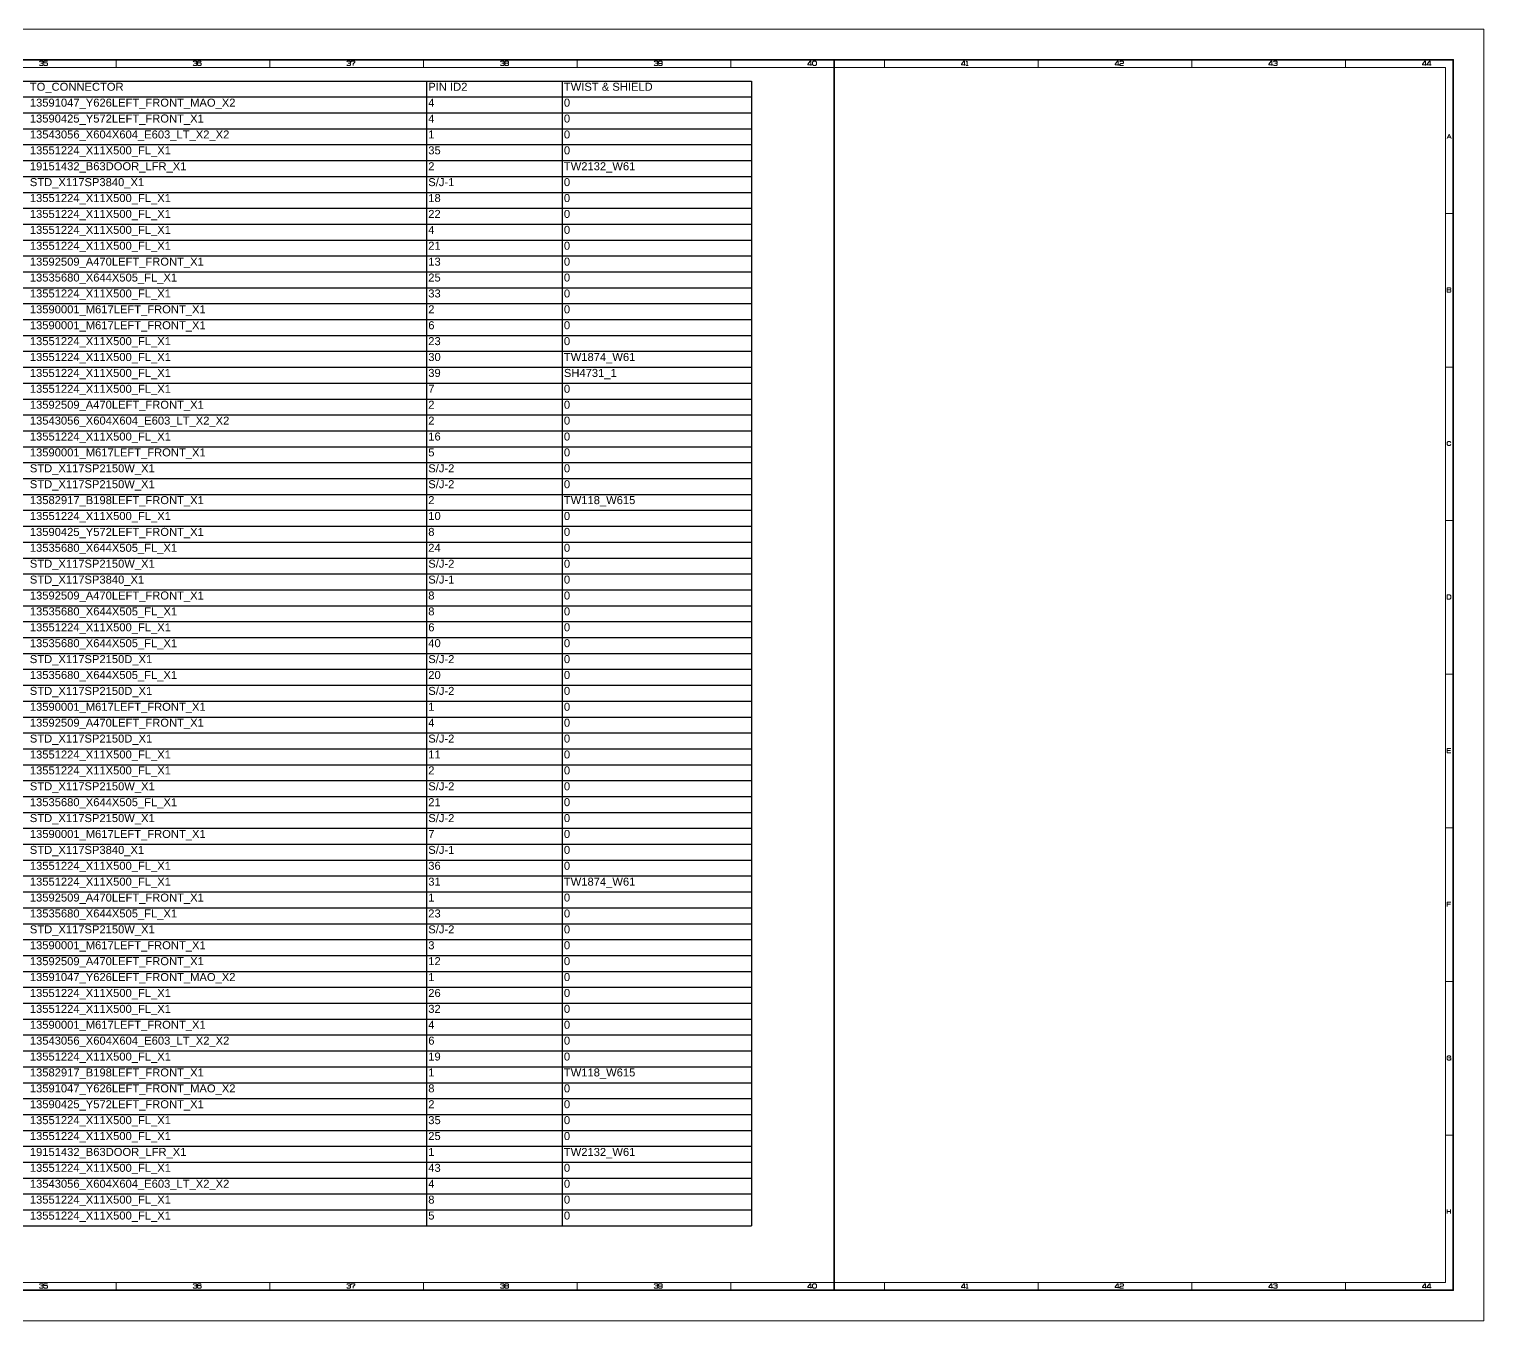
# Model space of a CAD drawing. Header units: millimetres. Extents: x 0 to 174, y 0 to 33.
# Drawn here: x 136.35 to 173.62, y 0 to 33.11 of the extents above; entities that cross this region are included whole.
import ezdxf

# ---------------------------------------------------------------- set-up
doc = ezdxf.new("R2010")
doc.units = ezdxf.units.MM
doc.layers.add('CIRCUIT_TABLE_GRID', color=7, linetype='Continuous')
doc.layers.add('CIRCUIT_TABLE_TEXT', color=7, linetype='Continuous')
doc.layers.add('PDF_Geomertry', color=7, linetype='Continuous', true_color=0x405f80)
doc.styles.get("Standard").update_dxf_attribs({"font": 'arial.ttf'})

msp = doc.modelspace()

# ---------------------------------------------------------------- linework, layer by layer
at = {"layer": 'CIRCUIT_TABLE_GRID'}
for p, q in [((111.274, 31.779), (154.857, 31.779)), ((146.531, 31.779), (146.531, 2.44)), ((150.006, 31.779), (150.006, 2.44)), ((154.857, 31.779), (154.857, 2.44)), ((111.274, 31.371), (154.857, 31.371)), ((111.274, 30.964), (154.857, 30.964)), ((111.274, 30.556), (154.857, 30.556)), ((111.274, 30.149), (154.857, 30.149)), ((111.274, 29.741), (154.857, 29.741)), ((111.274, 29.334), (154.857, 29.334)), ((111.274, 28.926), (154.857, 28.926)), ((111.274, 28.519), (154.857, 28.519)), ((111.274, 28.111), (154.857, 28.111)), ((111.274, 27.704), (154.857, 27.704)), ((111.274, 27.296), (154.857, 27.296)), ((111.274, 26.889), (154.857, 26.889)), ((111.274, 26.481), (154.857, 26.481)), ((111.274, 26.074), (154.857, 26.074)), ((111.274, 25.666), (154.857, 25.666)), ((111.274, 25.259), (154.857, 25.259)), ((111.274, 24.852), (154.857, 24.852)), ((111.274, 24.444), (154.857, 24.444)), ((111.274, 24.037), (154.857, 24.037)), ((111.274, 23.629), (154.857, 23.629)), ((111.274, 23.222), (154.857, 23.222)), ((111.274, 22.814), (154.857, 22.814)), ((111.274, 22.407), (154.857, 22.407)), ((111.274, 21.999), (154.857, 21.999)), ((111.274, 21.592), (154.857, 21.592)), ((111.274, 21.184), (154.857, 21.184)), ((111.274, 20.777), (154.857, 20.777)), ((111.274, 20.369), (154.857, 20.369)), ((111.274, 19.962), (154.857, 19.962)), ((111.274, 19.554), (154.857, 19.554)), ((111.274, 19.147), (154.857, 19.147)), ((111.274, 18.739), (154.857, 18.739)), ((111.274, 18.332), (154.857, 18.332)), ((111.274, 17.924), (154.857, 17.924)), ((111.274, 17.517), (154.857, 17.517)), ((111.274, 17.109), (154.857, 17.109)), ((111.274, 16.702), (154.857, 16.702)), ((111.274, 16.294), (154.857, 16.294)), ((111.274, 15.887), (154.857, 15.887)), ((111.274, 15.479), (154.857, 15.479)), ((111.274, 15.072), (154.857, 15.072)), ((111.274, 14.664), (154.857, 14.664)), ((111.274, 14.257), (154.857, 14.257)), ((111.274, 13.849), (154.857, 13.849)), ((111.274, 13.442), (154.857, 13.442)), ((111.274, 13.034), (154.857, 13.034)), ((111.274, 12.627), (154.857, 12.627)), ((111.274, 12.219), (154.857, 12.219)), ((111.274, 11.812), (154.857, 11.812)), ((111.274, 11.405), (154.857, 11.405)), ((111.274, 10.997), (154.857, 10.997)), ((111.274, 10.59), (154.857, 10.59)), ((111.274, 10.182), (154.857, 10.182)), ((111.274, 9.775), (154.857, 9.775)), ((111.274, 9.367), (154.857, 9.367)), ((111.274, 8.96), (154.857, 8.96)), ((111.274, 8.552), (154.857, 8.552)), ((111.274, 8.145), (154.857, 8.145)), ((111.274, 7.737), (154.857, 7.737)), ((111.274, 7.33), (154.857, 7.33)), ((111.274, 6.922), (154.857, 6.922)), ((111.274, 6.515), (154.857, 6.515)), ((111.274, 6.107), (154.857, 6.107)), ((111.274, 5.7), (154.857, 5.7)), ((111.274, 5.292), (154.857, 5.292)), ((111.274, 4.885), (154.857, 4.885)), ((111.274, 4.477), (154.857, 4.477)), ((111.274, 4.07), (154.857, 4.07)), ((111.274, 3.662), (154.857, 3.662)), ((111.274, 3.255), (154.857, 3.255)), ((111.274, 2.847), (154.857, 2.847)), ((111.274, 2.44), (154.857, 2.44))]:
    msp.add_line(p, q, dxfattribs=at)
at = {"layer": 'PDF_Geomertry', "color": 7, "lineweight": 13}
for points in [[(0, 33.111), (173.622, 33.111)], [(173.622, 33.111), (173.622, 0.001), (0, 0.001), (0, 33.111)], [(136.614, 32.272), (136.631, 32.288), (136.69, 32.288), (136.707, 32.272), (136.707, 32.255), (136.69, 32.238), (136.648, 32.238), (136.69, 32.238), (136.707, 32.221), (136.707, 32.196), (136.69, 32.179), (136.631, 32.179), (136.614, 32.196)], [(136.817, 32.288), (136.725, 32.288), (136.725, 32.246), (136.801, 32.246), (136.817, 32.229), (136.817, 32.196), (136.801, 32.179), (136.742, 32.179), (136.725, 32.196)], [(138.583, 32.127), (138.583, 32.324)], [(140.551, 32.272), (140.568, 32.288), (140.627, 32.288), (140.644, 32.272), (140.644, 32.255), (140.627, 32.238), (140.585, 32.238), (140.627, 32.238), (140.644, 32.221), (140.644, 32.196), (140.627, 32.179), (140.568, 32.179), (140.551, 32.196)], [(140.755, 32.272), (140.738, 32.288), (140.679, 32.288), (140.662, 32.272), (140.662, 32.196), (140.679, 32.179), (140.738, 32.179), (140.755, 32.196), (140.755, 32.229), (140.738, 32.246), (140.679, 32.246), (140.662, 32.229)], [(142.52, 32.127), (142.52, 32.324)], [(144.488, 32.272), (144.505, 32.288), (144.564, 32.288), (144.581, 32.272), (144.581, 32.255), (144.564, 32.238), (144.522, 32.238), (144.564, 32.238), (144.581, 32.221), (144.581, 32.196), (144.564, 32.179), (144.505, 32.179), (144.488, 32.196)], [(144.599, 32.263), (144.599, 32.288), (144.692, 32.288), (144.692, 32.263), (144.649, 32.221), (144.649, 32.179)], [(146.457, 32.127), (146.457, 32.324)], [(148.425, 32.272), (148.442, 32.288), (148.501, 32.288), (148.518, 32.272), (148.518, 32.255), (148.501, 32.238), (148.459, 32.238), (148.501, 32.238), (148.518, 32.221), (148.518, 32.196), (148.501, 32.179), (148.442, 32.179), (148.425, 32.196)], [(148.553, 32.238), (148.536, 32.221), (148.536, 32.196), (148.553, 32.179), (148.612, 32.179), (148.628, 32.196), (148.628, 32.221), (148.612, 32.238)], [(150.394, 32.127), (150.394, 32.324)], [(152.362, 32.272), (152.379, 32.288), (152.438, 32.288), (152.455, 32.272), (152.455, 32.255), (152.438, 32.238), (152.396, 32.238), (152.438, 32.238), (152.455, 32.221), (152.455, 32.196), (152.438, 32.179), (152.379, 32.179), (152.362, 32.196)], [(152.566, 32.246), (152.549, 32.229), (152.49, 32.229), (152.473, 32.246), (152.473, 32.272), (152.49, 32.288), (152.549, 32.288), (152.566, 32.272), (152.566, 32.196), (152.549, 32.179), (152.49, 32.179), (152.473, 32.196)], [(154.331, 32.127), (154.331, 32.324)], [(156.375, 32.179), (156.375, 32.288), (156.358, 32.288), (156.299, 32.213), (156.299, 32.196), (156.4, 32.196)], [(158.268, 32.127), (158.268, 32.324)], [(160.312, 32.179), (160.312, 32.288), (160.295, 32.288), (160.236, 32.213), (160.236, 32.196), (160.337, 32.196)], [(160.355, 32.272), (160.381, 32.288), (160.381, 32.179)], [(160.355, 32.179), (160.406, 32.179)], [(162.205, 32.127), (162.205, 32.324)], [(164.249, 32.179), (164.249, 32.288), (164.232, 32.288), (164.173, 32.213), (164.173, 32.196), (164.274, 32.196)], [(164.292, 32.272), (164.309, 32.288), (164.368, 32.288), (164.385, 32.272), (164.385, 32.246), (164.368, 32.229), (164.317, 32.229), (164.292, 32.204), (164.292, 32.179), (164.385, 32.179)], [(166.142, 32.127), (166.142, 32.324)], [(168.186, 32.179), (168.186, 32.288), (168.169, 32.288), (168.11, 32.213), (168.11, 32.196), (168.212, 32.196)], [(168.229, 32.272), (168.246, 32.288), (168.305, 32.288), (168.322, 32.272), (168.322, 32.255), (168.305, 32.238), (168.263, 32.238), (168.305, 32.238), (168.322, 32.221), (168.322, 32.196), (168.305, 32.179), (168.246, 32.179), (168.229, 32.196)], [(170.079, 32.127), (170.079, 32.324)], [(172.123, 32.179), (172.123, 32.288), (172.106, 32.288), (172.047, 32.213), (172.047, 32.196), (172.148, 32.196)], [(172.242, 32.179), (172.242, 32.288), (172.225, 32.288), (172.166, 32.213), (172.166, 32.196), (172.267, 32.196)], [(172.677, 30.309), (172.728, 30.418), (172.736, 30.418), (172.787, 30.309)], [(172.694, 30.343), (172.77, 30.343)], [(172.638, 28.387), (172.835, 28.387)], [(172.762, 26.431), (172.778, 26.414), (172.778, 26.389), (172.762, 26.372), (172.677, 26.372), (172.677, 26.481), (172.762, 26.481), (172.778, 26.465), (172.778, 26.448), (172.762, 26.431), (172.677, 26.431)], [(172.638, 24.45), (172.835, 24.45)], [(172.778, 22.519), (172.753, 22.544), (172.703, 22.544), (172.677, 22.519), (172.677, 22.46), (172.703, 22.435), (172.753, 22.435), (172.778, 22.46)], [(172.638, 20.513), (172.835, 20.513)], [(172.638, 16.576), (172.835, 16.576)], [(172.778, 14.67), (172.677, 14.67), (172.677, 14.561), (172.778, 14.561)], [(172.762, 14.62), (172.677, 14.62)], [(172.638, 12.639), (172.835, 12.639)], [(172.778, 10.733), (172.677, 10.733), (172.677, 10.624)], [(172.762, 10.683), (172.677, 10.683)], [(172.638, 8.702), (172.835, 8.702)], [(172.778, 6.771), (172.753, 6.796), (172.703, 6.796), (172.677, 6.771), (172.677, 6.712), (172.703, 6.687), (172.753, 6.687), (172.778, 6.712)], [(172.719, 6.746), (172.778, 6.746), (172.778, 6.687)], [(172.638, 4.765), (172.835, 4.765)], [(172.677, 2.859), (172.677, 2.75)], [(172.677, 2.809), (172.77, 2.809)], [(172.77, 2.859), (172.77, 2.75)], [(136.614, 0.933), (136.631, 0.95), (136.69, 0.95), (136.707, 0.933), (136.707, 0.916), (136.69, 0.899), (136.648, 0.899), (136.69, 0.899), (136.707, 0.883), (136.707, 0.857), (136.69, 0.84), (136.631, 0.84), (136.614, 0.857)], [(136.817, 0.95), (136.725, 0.95), (136.725, 0.908), (136.801, 0.908), (136.817, 0.891), (136.817, 0.857), (136.801, 0.84), (136.742, 0.84), (136.725, 0.857)], [(138.583, 0.985), (138.583, 0.788)], [(140.551, 0.933), (140.568, 0.95), (140.627, 0.95), (140.644, 0.933), (140.644, 0.916), (140.627, 0.899), (140.585, 0.899), (140.627, 0.899), (140.644, 0.883), (140.644, 0.857), (140.627, 0.84), (140.568, 0.84), (140.551, 0.857)], [(140.755, 0.933), (140.738, 0.95), (140.679, 0.95), (140.662, 0.933), (140.662, 0.857), (140.679, 0.84), (140.738, 0.84), (140.755, 0.857), (140.755, 0.891), (140.738, 0.908), (140.679, 0.908), (140.662, 0.891)], [(142.52, 0.985), (142.52, 0.788)], [(144.488, 0.933), (144.505, 0.95), (144.564, 0.95), (144.581, 0.933), (144.581, 0.916), (144.564, 0.899), (144.522, 0.899), (144.564, 0.899), (144.581, 0.883), (144.581, 0.857), (144.564, 0.84), (144.505, 0.84), (144.488, 0.857)], [(144.599, 0.925), (144.599, 0.95), (144.692, 0.95), (144.692, 0.925), (144.649, 0.883), (144.649, 0.84)], [(146.457, 0.985), (146.457, 0.788)], [(148.425, 0.933), (148.442, 0.95), (148.501, 0.95), (148.518, 0.933), (148.518, 0.916), (148.501, 0.899), (148.459, 0.899), (148.501, 0.899), (148.518, 0.883), (148.518, 0.857), (148.501, 0.84), (148.442, 0.84), (148.425, 0.857)], [(148.553, 0.899), (148.536, 0.883), (148.536, 0.857), (148.553, 0.84), (148.612, 0.84), (148.628, 0.857), (148.628, 0.883), (148.612, 0.899)], [(150.394, 0.985), (150.394, 0.788)], [(152.362, 0.933), (152.379, 0.95), (152.438, 0.95), (152.455, 0.933), (152.455, 0.916), (152.438, 0.899), (152.396, 0.899), (152.438, 0.899), (152.455, 0.883), (152.455, 0.857), (152.438, 0.84), (152.379, 0.84), (152.362, 0.857)], [(152.566, 0.908), (152.549, 0.891), (152.49, 0.891), (152.473, 0.908), (152.473, 0.933), (152.49, 0.95), (152.549, 0.95), (152.566, 0.933), (152.566, 0.857), (152.549, 0.84), (152.49, 0.84), (152.473, 0.857)], [(154.331, 0.985), (154.331, 0.788)], [(156.375, 0.84), (156.375, 0.95), (156.358, 0.95), (156.299, 0.874), (156.299, 0.857), (156.4, 0.857)], [(158.268, 0.985), (158.268, 0.788)], [(160.312, 0.84), (160.312, 0.95), (160.295, 0.95), (160.236, 0.874), (160.236, 0.857), (160.337, 0.857)], [(160.355, 0.933), (160.381, 0.95), (160.381, 0.84)], [(160.355, 0.84), (160.406, 0.84)], [(162.205, 0.985), (162.205, 0.788)], [(164.249, 0.84), (164.249, 0.95), (164.232, 0.95), (164.173, 0.874), (164.173, 0.857), (164.274, 0.857)], [(164.292, 0.933), (164.309, 0.95), (164.368, 0.95), (164.385, 0.933), (164.385, 0.908), (164.368, 0.891), (164.317, 0.891), (164.292, 0.866), (164.292, 0.84), (164.385, 0.84)], [(166.142, 0.985), (166.142, 0.788)], [(168.186, 0.84), (168.186, 0.95), (168.169, 0.95), (168.11, 0.874), (168.11, 0.857), (168.212, 0.857)], [(168.229, 0.933), (168.246, 0.95), (168.305, 0.95), (168.322, 0.933), (168.322, 0.916), (168.305, 0.899), (168.263, 0.899), (168.305, 0.899), (168.322, 0.883), (168.322, 0.857), (168.305, 0.84), (168.246, 0.84), (168.229, 0.857)], [(170.079, 0.985), (170.079, 0.788)], [(172.123, 0.84), (172.123, 0.95), (172.106, 0.95), (172.047, 0.874), (172.047, 0.857), (172.148, 0.857)], [(172.242, 0.84), (172.242, 0.95), (172.225, 0.95), (172.166, 0.874), (172.166, 0.857), (172.267, 0.857)]]:
    msp.add_lwpolyline(points, dxfattribs=at)
at = {"layer": 'PDF_Geomertry', "color": 7, "lineweight": 35}
msp.add_lwpolyline([(0.787, 0.788), (0.787, 32.324), (172.835, 32.324), (172.835, 0.788)], close=True, dxfattribs=at)
at = {"layer": 'PDF_Geomertry', "color": 7, "lineweight": 13}
for points in [[(0.984, 0.985), (0.984, 32.127), (172.638, 32.127), (172.638, 0.985)], [(148.553, 32.288), (148.612, 32.288), (148.628, 32.272), (148.628, 32.255), (148.612, 32.238), (148.553, 32.238), (148.536, 32.255), (148.536, 32.272), (148.553, 32.288)], [(156.443, 32.288), (156.494, 32.288), (156.519, 32.263), (156.519, 32.204), (156.494, 32.179), (156.443, 32.179), (156.418, 32.204), (156.418, 32.263), (156.443, 32.288)], [(172.677, 18.607), (172.753, 18.607), (172.778, 18.582), (172.778, 18.523), (172.753, 18.498), (172.677, 18.498), (172.677, 18.607)], [(148.553, 0.95), (148.612, 0.95), (148.628, 0.933), (148.628, 0.916), (148.612, 0.899), (148.553, 0.899), (148.536, 0.916), (148.536, 0.933), (148.553, 0.95)], [(156.443, 0.95), (156.494, 0.95), (156.519, 0.925), (156.519, 0.866), (156.494, 0.84), (156.443, 0.84), (156.418, 0.866), (156.418, 0.925), (156.443, 0.95)]]:
    msp.add_lwpolyline(points, close=True, dxfattribs=at)
at = {"layer": 'PDF_Geomertry', "color": 7, "lineweight": 35}
msp.add_lwpolyline([(156.976, 0.788), (156.976, 32.324)], dxfattribs=at)

# ---------------------------------------------------------------- texts
at = {"layer": 'CIRCUIT_TABLE_TEXT', "char_height": 0.205, "attachment_point": 1}
for s, insert, width in [('TO_CONNECTOR', (136.368, 31.736), 10.12789), ('PIN ID2', (146.576, 31.736), 3.39503), ('TWIST & SHIELD', (150.051, 31.736), 4.77056), ('13591047_Y626LEFT_FRONT_MAO_X2', (136.368, 31.328), 10.12789), ('4', (146.576, 31.328), 3.39503), ('0', (150.051, 31.328), 4.77056), ('13590425_Y572LEFT_FRONT_X1', (136.368, 30.921), 10.12789), ('4', (146.576, 30.921), 3.39503), ('0', (150.051, 30.921), 4.77056), ('13543056_X604X604_E603_LT_X2_X2', (136.368, 30.513), 10.12789), ('1', (146.576, 30.513), 3.39503), ('0', (150.051, 30.513), 4.77056), ('13551224_X11X500_FL_X1', (136.368, 30.106), 10.12789), ('35', (146.576, 30.106), 3.39503), ('0', (150.051, 30.106), 4.77056), ('19151432_B63DOOR_LFR_X1', (136.368, 29.698), 10.12789), ('2', (146.576, 29.698), 3.39503), ('TW2132_W61', (150.051, 29.698), 4.77056), ('STD_X117SP3840_X1', (136.368, 29.291), 10.12789), ('S/J-1', (146.576, 29.291), 3.39503), ('0', (150.051, 29.291), 4.77056), ('13551224_X11X500_FL_X1', (136.368, 28.883), 10.12789), ('18', (146.576, 28.883), 3.39503), ('0', (150.051, 28.883), 4.77056), ('13551224_X11X500_FL_X1', (136.368, 28.476), 10.12789), ('22', (146.576, 28.476), 3.39503), ('0', (150.051, 28.476), 4.77056), ('13551224_X11X500_FL_X1', (136.368, 28.068), 10.12789), ('4', (146.576, 28.068), 3.39503), ('0', (150.051, 28.068), 4.77056), ('13551224_X11X500_FL_X1', (136.368, 27.661), 10.12789), ('21', (146.576, 27.661), 3.39503), ('0', (150.051, 27.661), 4.77056), ('13592509_A470LEFT_FRONT_X1', (136.368, 27.253), 10.12789), ('13', (146.576, 27.253), 3.39503), ('0', (150.051, 27.253), 4.77056), ('13535680_X644X505_FL_X1', (136.368, 26.846), 10.12789), ('25', (146.576, 26.846), 3.39503), ('0', (150.051, 26.846), 4.77056), ('13551224_X11X500_FL_X1', (136.368, 26.438), 10.12789), ('33', (146.576, 26.438), 3.39503), ('0', (150.051, 26.438), 4.77056), ('13590001_M617LEFT_FRONT_X1', (136.368, 26.031), 10.12789), ('2', (146.576, 26.031), 3.39503), ('0', (150.051, 26.031), 4.77056), ('13590001_M617LEFT_FRONT_X1', (136.368, 25.623), 10.12789), ('6', (146.576, 25.623), 3.39503), ('0', (150.051, 25.623), 4.77056), ('13551224_X11X500_FL_X1', (136.368, 25.216), 10.12789), ('23', (146.576, 25.216), 3.39503), ('0', (150.051, 25.216), 4.77056), ('13551224_X11X500_FL_X1', (136.368, 24.809), 10.12789), ('30', (146.576, 24.809), 3.39503), ('TW1874_W61', (150.051, 24.809), 4.77056), ('13551224_X11X500_FL_X1', (136.368, 24.401), 10.12789), ('39', (146.576, 24.401), 3.39503), ('SH4731_1', (150.051, 24.401), 4.77056), ('13551224_X11X500_FL_X1', (136.368, 23.994), 10.12789), ('7', (146.576, 23.994), 3.39503), ('0', (150.051, 23.994), 4.77056), ('13592509_A470LEFT_FRONT_X1', (136.368, 23.586), 10.12789), ('2', (146.576, 23.586), 3.39503), ('0', (150.051, 23.586), 4.77056), ('13543056_X604X604_E603_LT_X2_X2', (136.368, 23.179), 10.12789), ('2', (146.576, 23.179), 3.39503), ('0', (150.051, 23.179), 4.77056), ('13551224_X11X500_FL_X1', (136.368, 22.771), 10.12789), ('16', (146.576, 22.771), 3.39503), ('0', (150.051, 22.771), 4.77056), ('13590001_M617LEFT_FRONT_X1', (136.368, 22.364), 10.12789), ('0', (150.051, 22.364), 4.77056), ('5', (146.576, 22.364), 3.39503), ('STD_X117SP2150W_X1', (136.368, 21.956), 10.12789), ('S/J-2', (146.576, 21.956), 3.39503), ('0', (150.051, 21.956), 4.77056), ('STD_X117SP2150W_X1', (136.368, 21.549), 10.12789), ('S/J-2', (146.576, 21.549), 3.39503), ('0', (150.051, 21.549), 4.77056), ('13582917_B198LEFT_FRONT_X1', (136.368, 21.141), 10.12789), ('2', (146.576, 21.141), 3.39503), ('TW118_W615', (150.051, 21.141), 4.77056), ('13551224_X11X500_FL_X1', (136.368, 20.734), 10.12789), ('10', (146.576, 20.734), 3.39503), ('0', (150.051, 20.734), 4.77056), ('13590425_Y572LEFT_FRONT_X1', (136.368, 20.326), 10.12789), ('8', (146.576, 20.326), 3.39503), ('0', (150.051, 20.326), 4.77056), ('13535680_X644X505_FL_X1', (136.368, 19.919), 10.12789), ('24', (146.576, 19.919), 3.39503), ('0', (150.051, 19.919), 4.77056), ('STD_X117SP2150W_X1', (136.368, 19.511), 10.12789), ('S/J-2', (146.576, 19.511), 3.39503), ('0', (150.051, 19.511), 4.77056), ('STD_X117SP3840_X1', (136.368, 19.104), 10.12789), ('S/J-1', (146.576, 19.104), 3.39503), ('0', (150.051, 19.104), 4.77056), ('13592509_A470LEFT_FRONT_X1', (136.368, 18.696), 10.12789), ('8', (146.576, 18.696), 3.39503), ('0', (150.051, 18.696), 4.77056), ('13535680_X644X505_FL_X1', (136.368, 18.289), 10.12789), ('8', (146.576, 18.289), 3.39503), ('0', (150.051, 18.289), 4.77056), ('13551224_X11X500_FL_X1', (136.368, 17.881), 10.12789), ('6', (146.576, 17.881), 3.39503), ('0', (150.051, 17.881), 4.77056), ('13535680_X644X505_FL_X1', (136.368, 17.474), 10.12789), ('40', (146.576, 17.474), 3.39503), ('0', (150.051, 17.474), 4.77056), ('STD_X117SP2150D_X1', (136.368, 17.066), 10.12789), ('S/J-2', (146.576, 17.066), 3.39503), ('0', (150.051, 17.066), 4.77056), ('13535680_X644X505_FL_X1', (136.368, 16.659), 10.12789), ('20', (146.576, 16.659), 3.39503), ('0', (150.051, 16.659), 4.77056), ('STD_X117SP2150D_X1', (136.368, 16.251), 10.12789), ('S/J-2', (146.576, 16.251), 3.39503), ('0', (150.051, 16.251), 4.77056), ('13590001_M617LEFT_FRONT_X1', (136.368, 15.844), 10.12789), ('1', (146.576, 15.844), 3.39503), ('0', (150.051, 15.844), 4.77056), ('13592509_A470LEFT_FRONT_X1', (136.368, 15.436), 10.12789), ('4', (146.576, 15.436), 3.39503), ('0', (150.051, 15.436), 4.77056), ('STD_X117SP2150D_X1', (136.368, 15.029), 10.12789), ('S/J-2', (146.576, 15.029), 3.39503), ('0', (150.051, 15.029), 4.77056), ('13551224_X11X500_FL_X1', (136.368, 14.621), 10.12789), ('11', (146.576, 14.621), 3.39503), ('0', (150.051, 14.621), 4.77056), ('13551224_X11X500_FL_X1', (136.368, 14.214), 10.12789), ('2', (146.576, 14.214), 3.39503), ('0', (150.051, 14.214), 4.77056), ('STD_X117SP2150W_X1', (136.368, 13.806), 10.12789), ('S/J-2', (146.576, 13.806), 3.39503), ('0', (150.051, 13.806), 4.77056), ('13535680_X644X505_FL_X1', (136.368, 13.399), 10.12789), ('21', (146.576, 13.399), 3.39503), ('0', (150.051, 13.399), 4.77056), ('STD_X117SP2150W_X1', (136.368, 12.991), 10.12789), ('S/J-2', (146.576, 12.991), 3.39503), ('0', (150.051, 12.991), 4.77056), ('13590001_M617LEFT_FRONT_X1', (136.368, 12.584), 10.12789), ('7', (146.576, 12.584), 3.39503), ('0', (150.051, 12.584), 4.77056), ('STD_X117SP3840_X1', (136.368, 12.176), 10.12789), ('S/J-1', (146.576, 12.176), 3.39503), ('0', (150.051, 12.176), 4.77056), ('13551224_X11X500_FL_X1', (136.368, 11.769), 10.12789), ('36', (146.576, 11.769), 3.39503), ('0', (150.051, 11.769), 4.77056), ('13551224_X11X500_FL_X1', (136.368, 11.362), 10.12789), ('31', (146.576, 11.362), 3.39503), ('TW1874_W61', (150.051, 11.362), 4.77056), ('13592509_A470LEFT_FRONT_X1', (136.368, 10.954), 10.12789), ('1', (146.576, 10.954), 3.39503), ('0', (150.051, 10.954), 4.77056), ('13535680_X644X505_FL_X1', (136.368, 10.547), 10.12789), ('23', (146.576, 10.547), 3.39503), ('0', (150.051, 10.547), 4.77056), ('STD_X117SP2150W_X1', (136.368, 10.139), 10.12789), ('S/J-2', (146.576, 10.139), 3.39503), ('0', (150.051, 10.139), 4.77056), ('13590001_M617LEFT_FRONT_X1', (136.368, 9.732), 10.12789), ('3', (146.576, 9.732), 3.39503), ('0', (150.051, 9.732), 4.77056), ('13592509_A470LEFT_FRONT_X1', (136.368, 9.324), 10.12789), ('12', (146.576, 9.324), 3.39503), ('0', (150.051, 9.324), 4.77056), ('13591047_Y626LEFT_FRONT_MAO_X2', (136.368, 8.917), 10.12789), ('1', (146.576, 8.917), 3.39503), ('0', (150.051, 8.917), 4.77056), ('13551224_X11X500_FL_X1', (136.368, 8.509), 10.12789), ('26', (146.576, 8.509), 3.39503), ('0', (150.051, 8.509), 4.77056), ('13551224_X11X500_FL_X1', (136.368, 8.102), 10.12789), ('32', (146.576, 8.102), 3.39503), ('0', (150.051, 8.102), 4.77056), ('13590001_M617LEFT_FRONT_X1', (136.368, 7.694), 10.12789), ('4', (146.576, 7.694), 3.39503), ('0', (150.051, 7.694), 4.77056), ('13543056_X604X604_E603_LT_X2_X2', (136.368, 7.287), 10.12789), ('6', (146.576, 7.287), 3.39503), ('0', (150.051, 7.287), 4.77056), ('13551224_X11X500_FL_X1', (136.368, 6.879), 10.12789), ('19', (146.576, 6.879), 3.39503), ('0', (150.051, 6.879), 4.77056), ('13582917_B198LEFT_FRONT_X1', (136.368, 6.472), 10.12789), ('1', (146.576, 6.472), 3.39503), ('TW118_W615', (150.051, 6.472), 4.77056), ('13591047_Y626LEFT_FRONT_MAO_X2', (136.368, 6.064), 10.12789), ('8', (146.576, 6.064), 3.39503), ('0', (150.051, 6.064), 4.77056), ('13590425_Y572LEFT_FRONT_X1', (136.368, 5.657), 10.12789), ('2', (146.576, 5.657), 3.39503), ('0', (150.051, 5.657), 4.77056), ('13551224_X11X500_FL_X1', (136.368, 5.249), 10.12789), ('35', (146.576, 5.249), 3.39503), ('0', (150.051, 5.249), 4.77056), ('13551224_X11X500_FL_X1', (136.368, 4.842), 10.12789), ('25', (146.576, 4.842), 3.39503), ('0', (150.051, 4.842), 4.77056), ('19151432_B63DOOR_LFR_X1', (136.368, 4.434), 10.12789), ('1', (146.576, 4.434), 3.39503), ('TW2132_W61', (150.051, 4.434), 4.77056), ('13551224_X11X500_FL_X1', (136.368, 4.027), 10.12789), ('43', (146.576, 4.027), 3.39503), ('0', (150.051, 4.027), 4.77056), ('13543056_X604X604_E603_LT_X2_X2', (136.368, 3.619), 10.12789), ('4', (146.576, 3.619), 3.39503), ('0', (150.051, 3.619), 4.77056), ('13551224_X11X500_FL_X1', (136.368, 3.212), 10.12789), ('8', (146.576, 3.212), 3.39503), ('0', (150.051, 3.212), 4.77056), ('13551224_X11X500_FL_X1', (136.368, 2.804), 10.12789), ('5', (146.576, 2.804), 3.39503), ('0', (150.051, 2.804), 4.77056)]:
    msp.add_mtext(s, dxfattribs=dict(at, insert=insert, width=width))

doc.saveas('drawing.dxf')
